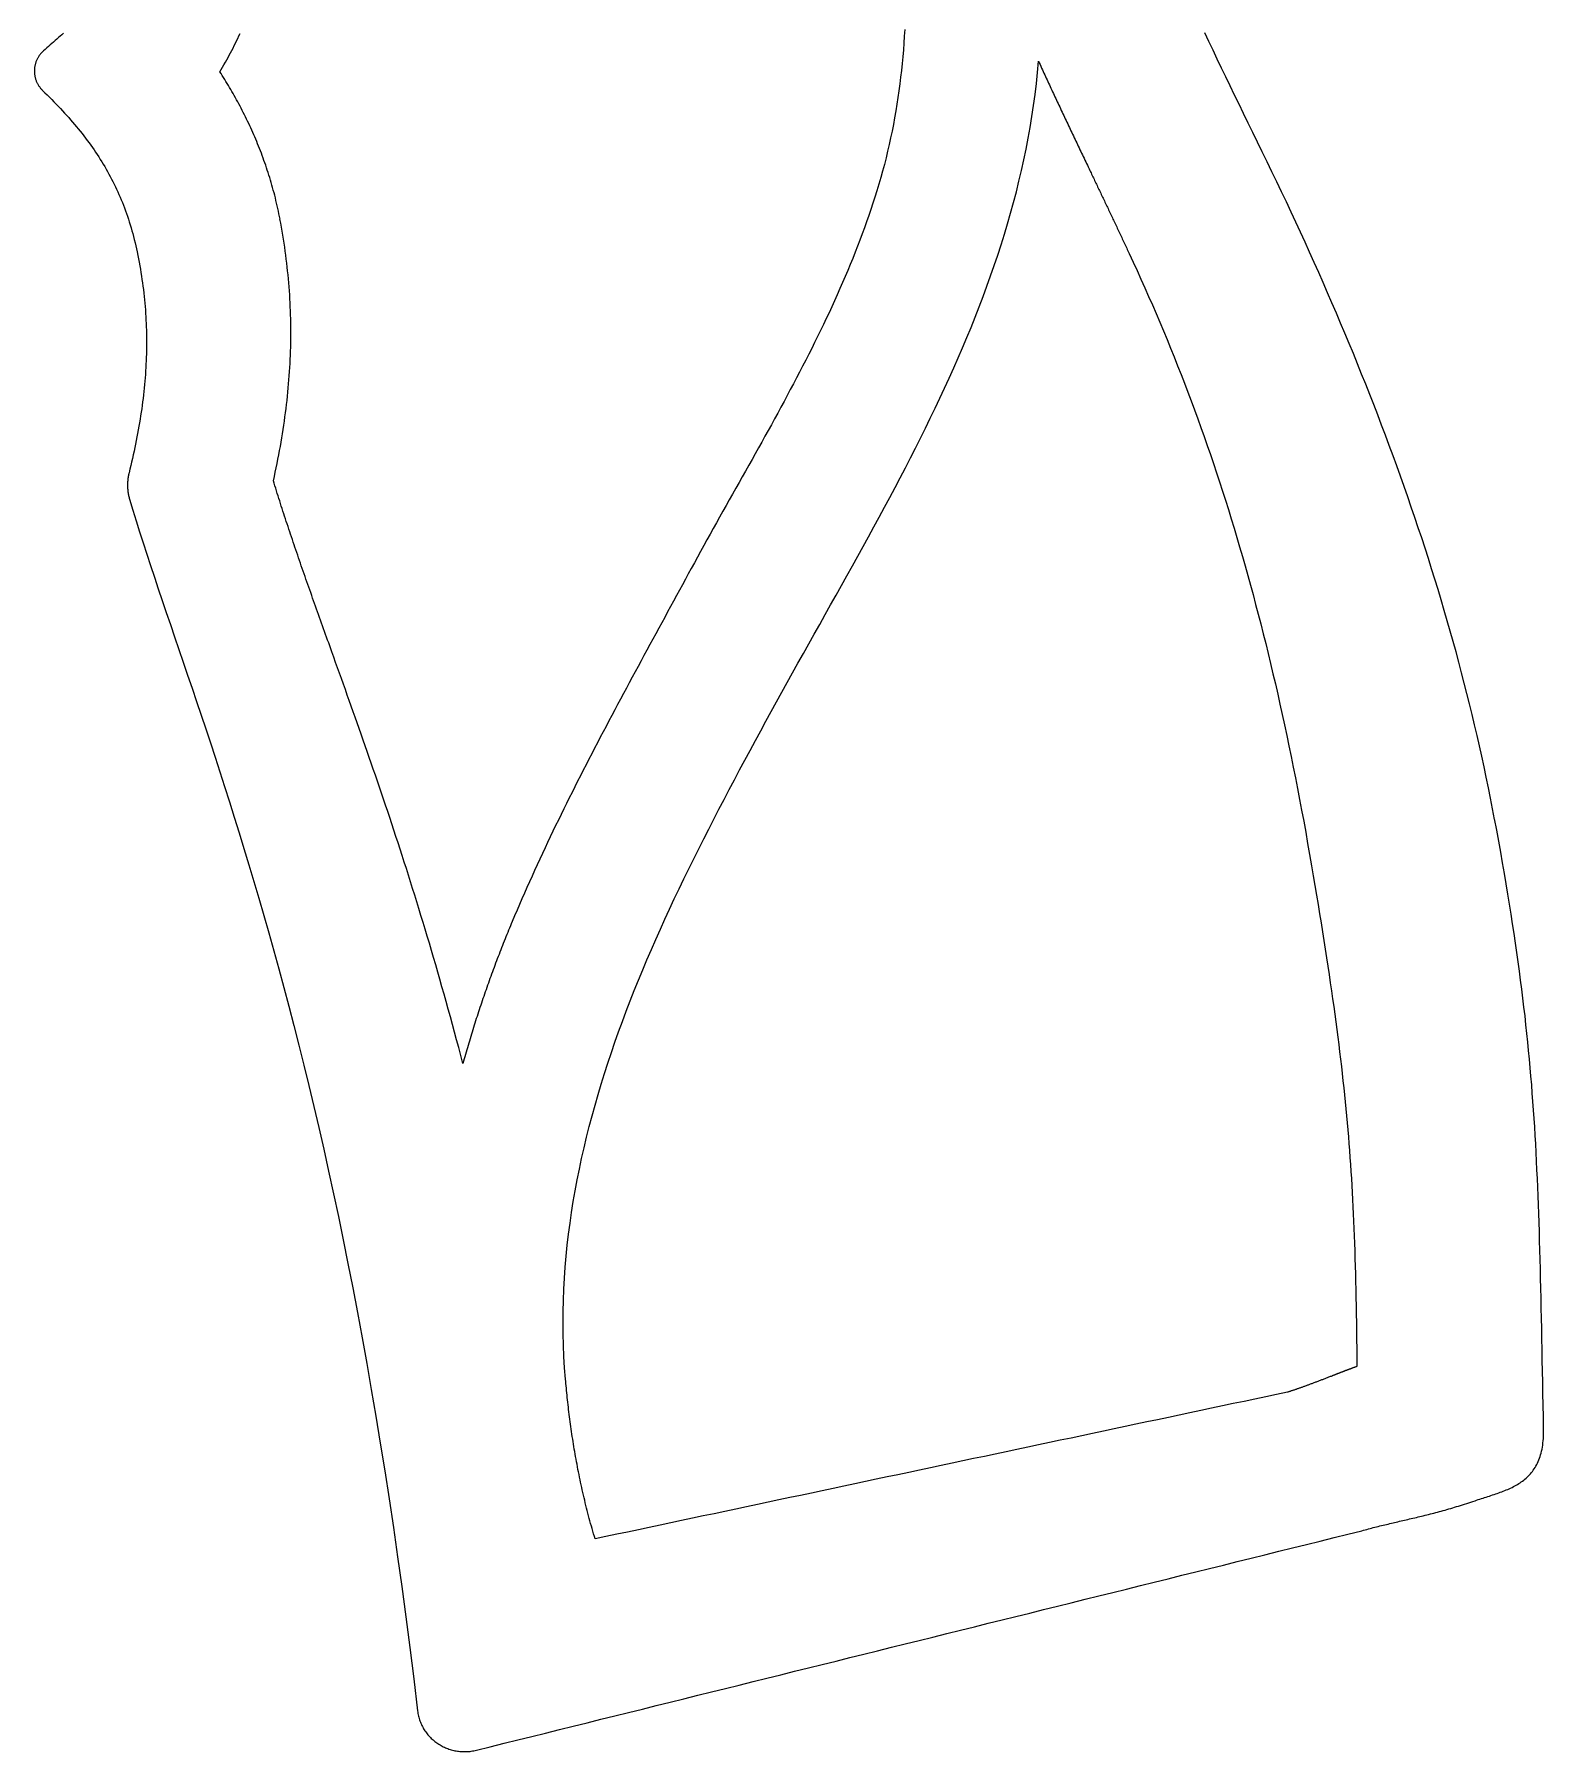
# Model space of a CAD drawing. Header units: metres. Extents: x 98.3 to 146.7, y -143.6 to -79.9.
# Drawn here: x 110.97 to 146.73, y -143.63 to -102.92 of the extents above; entities that cross this region are included whole.
import ezdxf

# ---------------------------------------------------------------- set-up
doc = ezdxf.new("R2010")
doc.units = ezdxf.units.M

msp = doc.modelspace()

# ---------------------------------------------------------------- linework, layer by layer
for points in [[(111.65459, -102.891082), (111.61649, -102.926134), (111.578136, -102.960932), (111.539528, -102.99573), (111.500666, -103.030528), (111.46155, -103.065326), (111.422434, -103.100124), (111.383064, -103.134922), (111.34344, -103.16972), (111.303562, -103.204518), (111.263684, -103.239316), (111.223552, -103.274114), (111.183166, -103.309166), (111.170212, -103.32085), (111.157512, -103.332788), (111.14532, -103.34498), (111.133636, -103.357426), (111.122206, -103.370126), (111.111284, -103.38308), (111.100616, -103.396288), (111.090456, -103.409496), (111.08055, -103.422958), (111.071152, -103.436674), (111.062262, -103.450644), (111.053626, -103.464868), (111.045498, -103.479092), (111.037624, -103.49357), (111.030258, -103.508302), (111.0234, -103.523034), (111.016796, -103.53802), (111.0107, -103.553006), (111.004858, -103.568246), (110.999524, -103.583486), (110.994698, -103.59898), (110.990126, -103.614474), (110.986062, -103.629968), (110.982252, -103.645716), (110.97895, -103.661464), (110.975902, -103.677212), (110.973362, -103.693214), (110.97133, -103.709216), (110.969552, -103.725218), (110.968282, -103.74122), (110.967266, -103.757222), (110.966758, -103.773224), (110.966758, -103.789226), (110.967012, -103.805228), (110.967774, -103.82123), (110.96879, -103.837232), (110.970314, -103.853234), (110.972346, -103.869236), (110.974632, -103.885238), (110.977426, -103.90124), (110.980474, -103.917242), (110.98403, -103.93299), (110.98784, -103.948738), (110.992158, -103.964486), (110.996984, -103.97998), (111.002064, -103.995474), (111.007652, -104.010968), (111.013494, -104.026208), (111.019844, -104.041448), (111.026702, -104.056434), (111.033814, -104.07142), (111.041434, -104.086152), (111.049308, -104.10063), (111.05769, -104.115108), (111.066326, -104.129332), (111.07547, -104.143302), (111.085122, -104.157272), (111.095028, -104.170988), (111.105442, -104.18445), (111.11611, -104.197658), (111.127286, -104.210612), (111.138716, -104.223312), (111.150654, -104.235758), (111.1631, -104.24795), (111.218218, -104.301798), (111.272574, -104.355392), (111.326168, -104.408986), (111.379254, -104.46258), (111.431578, -104.516174), (111.483394, -104.569768), (111.534448, -104.623362), (111.58474, -104.676956), (111.634524, -104.73055), (111.683546, -104.784144), (111.73206, -104.837738), (111.779812, -104.891332), (111.826802, -104.94518), (111.873284, -104.999028), (111.919004, -105.052876), (111.964216, -105.106978), (112.008666, -105.16108), (112.052608, -105.215436), (112.095788, -105.269792), (112.13846, -105.324402), (112.18037, -105.379266), (112.221772, -105.43413), (112.262412, -105.489248), (112.302544, -105.54462), (112.341914, -105.600246), (112.380776, -105.656126), (112.418876, -105.71226), (112.456468, -105.768648), (112.493298, -105.82529), (112.52962, -105.882186), (112.56518, -105.939336), (112.600232, -105.99674), (112.634522, -106.054652), (112.668304, -106.112818), (112.701578, -106.171238), (112.73409, -106.230166), (112.766094, -106.289348), (112.797336, -106.349038), (112.82807, -106.408982), (112.858042, -106.469434), (112.887506, -106.530394), (112.916462, -106.591608), (112.944656, -106.65333), (112.972342, -106.71556), (112.99952, -106.778298), (113.025936, -106.841544), (113.051844, -106.905298), (113.077244, -106.96956), (113.101882, -107.03433), (113.126012, -107.099608), (113.14938, -107.165394), (113.17224, -107.231688), (113.194592, -107.298744), (113.216436, -107.366308), (113.237518, -107.43438), (113.258092, -107.503214), (113.278158, -107.572556), (113.297462, -107.64266), (113.316258, -107.713526), (113.334546, -107.7849), (113.352072, -107.857036), (113.36909, -107.929934), (113.3856, -108.00334), (113.401602, -108.077508), (113.418366, -108.159296), (113.434622, -108.24083), (113.450116, -108.322364), (113.464848, -108.403644), (113.479072, -108.484924), (113.492534, -108.56595), (113.505234, -108.646976), (113.517426, -108.727748), (113.528856, -108.80852), (113.539778, -108.889292), (113.549938, -108.96981), (113.559336, -109.050328), (113.568226, -109.130846), (113.576354, -109.21111), (113.583974, -109.291374), (113.590832, -109.371638), (113.597182, -109.451902), (113.60277, -109.532166), (113.60785, -109.61243), (113.612168, -109.692694), (113.615978, -109.772958), (113.619026, -109.853222), (113.621566, -109.933486), (113.623344, -110.01375), (113.624614, -110.094014), (113.625122, -110.174278), (113.625122, -110.254542), (113.62436, -110.334806), (113.62309, -110.41507), (113.621312, -110.495588), (113.618772, -110.576106), (113.615724, -110.656624), (113.612168, -110.737142), (113.60785, -110.817914), (113.603024, -110.898686), (113.597436, -110.979712), (113.59134, -111.060738), (113.584736, -111.141764), (113.57737, -111.223044), (113.569496, -111.304324), (113.561114, -111.385858), (113.55197, -111.467646), (113.542318, -111.549434), (113.532158, -111.631476), (113.52149, -111.713518), (113.51006, -111.795814), (113.498122, -111.878364), (113.485676, -111.961168), (113.472722, -112.043972), (113.459006, -112.12703), (113.444782, -112.210342), (113.43005, -112.293908), (113.41481, -112.377728), (113.398808, -112.461802), (113.382298, -112.54613), (113.36528, -112.630712), (113.347754, -112.715548), (113.32972, -112.800638), (113.311178, -112.885982), (113.292128, -112.97158), (113.272316, -113.057432), (113.251996, -113.143538), (113.231168, -113.229898), (113.209832, -113.316512), (113.207546, -113.326164), (113.20526, -113.335816), (113.202974, -113.345468), (113.200942, -113.35512), (113.19891, -113.364772), (113.196878, -113.374424), (113.1951, -113.384076), (113.193322, -113.393728), (113.191544, -113.40338), (113.19002, -113.413032), (113.188496, -113.422684), (113.186972, -113.432336), (113.185702, -113.441988), (113.184432, -113.451894), (113.183162, -113.4618), (113.181892, -113.471706), (113.180876, -113.481612), (113.17986, -113.491518), (113.178844, -113.501424), (113.178082, -113.51133), (113.17732, -113.521236), (113.176558, -113.531142), (113.17605, -113.541048), (113.175542, -113.550954), (113.175034, -113.56086), (113.17478, -113.570766), (113.174526, -113.580672), (113.174272, -113.590578), (113.174272, -113.600484), (113.174272, -113.61039), (113.174272, -113.620296), (113.174526, -113.630202), (113.17478, -113.640108), (113.175034, -113.650014), (113.175542, -113.65992), (113.17605, -113.669826), (113.176558, -113.679732), (113.17732, -113.689638), (113.178082, -113.699544), (113.178844, -113.70945), (113.17986, -113.719356), (113.180876, -113.729262), (113.181892, -113.739168), (113.182908, -113.749074), (113.184178, -113.758726), (113.185448, -113.768378), (113.186718, -113.77803), (113.188242, -113.787682), (113.189766, -113.797334), (113.19129, -113.806986), (113.193068, -113.816638), (113.194846, -113.82629), (113.196624, -113.835942), (113.198656, -113.845594), (113.200688, -113.855246), (113.20272, -113.864898), (113.205006, -113.87455), (113.207292, -113.884202), (113.209578, -113.893854), (113.212118, -113.903506), (113.214658, -113.913158), (113.217198, -113.92281), (113.219992, -113.932462), (113.222786, -113.94186), (113.300002, -114.196622), (113.379504, -114.453924), (113.461292, -114.71402), (113.545366, -114.97691), (113.631726, -115.242848), (113.720118, -115.512088), (113.810542, -115.78463), (113.902744, -116.060728), (113.996978, -116.340636), (114.09299, -116.624608), (114.19078, -116.912644), (114.290094, -117.204998), (114.391186, -117.50167), (114.493802, -117.803168), (114.597688, -118.109238), (114.703098, -118.420388), (114.809778, -118.736618), (114.917728, -119.058182), (115.026948, -119.385334), (115.137184, -119.718328), (115.248436, -120.057164), (115.360704, -120.401842), (115.473988, -120.75287), (115.588034, -121.110248), (115.702842, -121.47423), (115.818412, -121.844816), (115.93449, -122.222514), (116.05133, -122.607324), (116.168678, -122.999246), (116.28628, -123.398788), (116.40439, -123.80595), (116.522754, -124.220732), (116.641372, -124.643642), (116.75999, -125.07468), (116.878862, -125.5141), (116.997734, -125.961902), (117.116352, -126.41834), (117.23497, -126.883668), (117.353334, -127.35814), (117.471444, -127.841756), (117.5893, -128.33477), (117.706648, -128.837182), (117.823488, -129.3495), (117.93982, -129.871724), (118.055644, -130.403854), (118.170706, -130.946398), (118.285006, -131.499356), (118.398544, -132.062982), (118.51132, -132.637276), (118.62308, -133.222492), (118.733824, -133.818884), (118.843298, -134.426706), (118.951756, -135.045958), (119.058944, -135.676894), (119.164862, -136.319768), (119.26951, -136.97458), (119.372634, -137.641584), (119.474234, -138.321034), (119.57431, -139.01293), (119.672608, -139.717526), (119.769382, -140.435076), (119.864378, -141.16558), (119.957342, -141.909546), (120.048528, -142.666974), (120.052592, -142.697962), (120.057672, -142.728696), (120.063514, -142.758922), (120.070118, -142.788894), (120.077484, -142.818358), (120.085612, -142.847568), (120.094502, -142.87627), (120.104154, -142.904718), (120.114568, -142.932658), (120.125744, -142.96009), (120.137682, -142.987268), (120.150382, -143.013938), (120.163844, -143.0401), (120.177814, -143.065754), (120.192546, -143.091154), (120.20804, -143.116046), (120.224042, -143.14043), (120.240806, -143.164306), (120.258078, -143.187674), (120.275858, -143.210534), (120.2944, -143.232886), (120.31345, -143.25473), (120.333008, -143.276066), (120.353074, -143.296894), (120.373648, -143.317214), (120.39473, -143.337026), (120.41632, -143.356076), (120.438418, -143.374618), (120.461024, -143.392652), (120.484138, -143.410178), (120.50776, -143.426942), (120.531636, -143.443198), (120.55602, -143.458946), (120.580912, -143.473932), (120.606058, -143.48841), (120.631712, -143.502126), (120.65762, -143.515334), (120.683782, -143.52778), (120.710452, -143.539464), (120.737376, -143.55064), (120.764554, -143.561054), (120.791986, -143.57096), (120.819672, -143.580104), (120.847866, -143.588486), (120.876314, -143.596106), (120.904762, -143.602964), (120.933464, -143.609314), (120.96242, -143.614902), (120.99163, -143.619728), (121.021094, -143.623792), (121.050558, -143.627094), (121.080276, -143.629634), (121.109994, -143.631412), (121.139966, -143.632428), (121.169938, -143.632682), (121.200164, -143.632174), (121.23039, -143.63065), (121.260616, -143.628364), (121.291096, -143.625316), (121.321576, -143.621506), (121.352056, -143.61668), (121.382536, -143.611092), (121.413016, -143.604742), (121.443496, -143.597376), (121.771156, -143.516096), (122.09907, -143.434816), (122.42673, -143.353536), (122.75439, -143.272256), (123.082304, -143.190976), (123.409964, -143.109696), (123.737624, -143.028416), (124.065538, -142.947136), (124.393198, -142.865856), (124.720858, -142.784576), (125.048772, -142.703296), (125.376432, -142.622016), (125.704092, -142.540736), (126.032006, -142.459456), (126.359666, -142.378176), (126.687326, -142.296896), (127.01524, -142.215616), (127.3429, -142.134336), (127.67056, -142.053056), (127.998474, -141.971776), (128.326134, -141.890496), (128.653794, -141.809216), (128.981708, -141.727936), (129.309368, -141.646656), (129.637028, -141.565376), (129.964942, -141.484096), (130.292602, -141.402816), (130.620516, -141.321536), (130.94843, -141.240256), (131.27609, -141.158976), (131.604004, -141.077696), (131.931918, -140.996416), (132.259578, -140.915136), (132.587492, -140.833856), (132.915406, -140.752576), (133.243066, -140.671296), (133.57098, -140.590016), (133.898894, -140.508736), (134.226554, -140.427456), (134.554468, -140.346176), (134.882382, -140.264896), (135.210042, -140.183616), (135.537956, -140.102336), (135.86587, -140.021056), (136.19353, -139.939776), (136.521444, -139.858496), (136.849358, -139.777216), (137.177018, -139.695936), (137.504932, -139.614656), (137.832846, -139.533376), (138.160506, -139.452096), (138.48842, -139.370816), (138.816334, -139.289536), (139.143994, -139.208256), (139.471908, -139.126976), (139.799822, -139.045696), (140.127482, -138.964416), (140.455396, -138.883136), (140.78331, -138.801856), (141.11097, -138.720576), (141.438884, -138.639296), (141.766798, -138.558016), (142.094458, -138.476736), (142.422372, -138.395456), (142.461996, -138.38428), (142.50162, -138.373358), (142.54099, -138.36269), (142.58036, -138.352022), (142.61973, -138.341608), (142.658846, -138.331448), (142.697962, -138.321288), (142.737078, -138.311382), (142.776194, -138.301476), (142.815056, -138.291824), (142.853918, -138.282172), (142.89278, -138.272774), (142.931642, -138.263376), (142.970504, -138.253978), (143.009366, -138.24458), (143.048228, -138.235436), (143.08709, -138.226292), (143.125952, -138.217148), (143.164814, -138.208004), (143.20393, -138.19886), (143.243046, -138.189716), (143.282162, -138.180572), (143.321278, -138.171428), (143.360648, -138.162284), (143.400018, -138.15314), (143.439388, -138.143996), (143.479012, -138.134852), (143.518636, -138.125708), (143.558514, -138.11631), (143.598392, -138.106912), (143.638524, -138.097514), (143.67891, -138.088116), (143.719296, -138.078464), (143.759936, -138.068812), (143.80083, -138.058906), (143.841978, -138.049), (143.883126, -138.03884), (143.924528, -138.02868), (143.966184, -138.018266), (144.008094, -138.007852), (144.050258, -137.997184), (144.092676, -137.986262), (144.135348, -137.975086), (144.178274, -137.96391), (144.221454, -137.95248), (144.264888, -137.940796), (144.30883, -137.928858), (144.353026, -137.916666), (144.397476, -137.90422), (144.44218, -137.89152), (144.487392, -137.878566), (144.532858, -137.865358), (144.578832, -137.851896), (144.62506, -137.83818), (144.671542, -137.82421), (144.718532, -137.809986), (144.76603, -137.795254), (144.813782, -137.780268), (144.862042, -137.765028), (144.910556, -137.74928), (144.959578, -137.733278), (145.009108, -137.717022), (145.059146, -137.700258), (145.109438, -137.68324), (145.147284, -137.67054), (145.18513, -137.65784), (145.222976, -137.645394), (145.260822, -137.632948), (145.298668, -137.620756), (145.336514, -137.608564), (145.37436, -137.596372), (145.411952, -137.58418), (145.449544, -137.571988), (145.486882, -137.559796), (145.52422, -137.547604), (145.561304, -137.535158), (145.598134, -137.522712), (145.63471, -137.510012), (145.671032, -137.497058), (145.707354, -137.48385), (145.743168, -137.470388), (145.778728, -137.456672), (145.814034, -137.442702), (145.849086, -137.428224), (145.88363, -137.413492), (145.91792, -137.398252), (145.951702, -137.382504), (145.984976, -137.366502), (146.017996, -137.349992), (146.050508, -137.33272), (146.082512, -137.31494), (146.114008, -137.296652), (146.144996, -137.277602), (146.175476, -137.258044), (146.205194, -137.237724), (146.234404, -137.216642), (146.263106, -137.194798), (146.291046, -137.172192), (146.318478, -137.148824), (146.345148, -137.12444), (146.371056, -137.099294), (146.396202, -137.073132), (146.42084, -137.046208), (146.444716, -137.018268), (146.46783, -136.989312), (146.489928, -136.95934), (146.511264, -136.928352), (146.531838, -136.896094), (146.55165, -136.86282), (146.570446, -136.828276), (146.588226, -136.792716), (146.605244, -136.755886), (146.621246, -136.717786), (146.636232, -136.678416), (146.650202, -136.637776), (146.66341, -136.595866), (146.675348, -136.552432), (146.68627, -136.507728), (146.696176, -136.4615), (146.705066, -136.413748), (146.712686, -136.364472), (146.71929, -136.313672), (146.724624, -136.261348), (146.728942, -136.2075), (146.73199, -136.152128), (146.733768, -136.094978), (146.73453, -136.036304), (146.734022, -135.975852), (146.728434, -135.693912), (146.722846, -135.416798), (146.717512, -135.14451), (146.712432, -134.87654), (146.707352, -134.613142), (146.702526, -134.354062), (146.6977, -134.099046), (146.692874, -133.84784), (146.688048, -133.600444), (146.683222, -133.356858), (146.678142, -133.116828), (146.673062, -132.8801), (146.667982, -132.64642), (146.662648, -132.416042), (146.65706, -132.188458), (146.651472, -131.963668), (146.64563, -131.741418), (146.639534, -131.521708), (146.633184, -131.304284), (146.626326, -131.089146), (146.619214, -130.87604), (146.611594, -130.664712), (146.60372, -130.455162), (146.595338, -130.247136), (146.586448, -130.040634), (146.57705, -129.835402), (146.567144, -129.631186), (146.55673, -129.427986), (146.545808, -129.225802), (146.534378, -129.024126), (146.522186, -128.822958), (146.509232, -128.622298), (146.49577, -128.421892), (146.481546, -128.221486), (146.46656, -128.02108), (146.450812, -127.82042), (146.434302, -127.619506), (146.416776, -127.418084), (146.398488, -127.2159), (146.379184, -127.012954), (146.359118, -126.809246), (146.338036, -126.604268), (146.315938, -126.398274), (146.292824, -126.190756), (146.268694, -125.981714), (146.243548, -125.770894), (146.217132, -125.558296), (146.1897, -125.343666), (146.160998, -125.127004), (146.13128, -124.908056), (146.100292, -124.686822), (146.068034, -124.462794), (146.034506, -124.236226), (145.999708, -124.00661), (145.96364, -123.7742), (145.926048, -123.538488), (145.887186, -123.299474), (145.8468, -123.056904), (145.805144, -122.810778), (145.761964, -122.560842), (145.71726, -122.307096), (145.671032, -122.049286), (145.62328, -121.787158), (145.57375, -121.520712)], [(116.788438, -107.297474), (116.775992, -107.23372), (116.763038, -107.17022), (116.74983, -107.106974), (116.736114, -107.043982), (116.722144, -106.981498), (116.707666, -106.919268), (116.692934, -106.857292), (116.677694, -106.79557), (116.6622, -106.734102), (116.646198, -106.673142), (116.629942, -106.612436), (116.613432, -106.551984), (116.596414, -106.491786), (116.579142, -106.431842), (116.561616, -106.372406), (116.543582, -106.313224), (116.525294, -106.254296), (116.506752, -106.195622), (116.487702, -106.137202), (116.468398, -106.079036), (116.44884, -106.021378), (116.429028, -105.963974), (116.408708, -105.906824), (116.388134, -105.849928), (116.367306, -105.793286), (116.346224, -105.736898), (116.324888, -105.680764), (116.303044, -105.625138), (116.280946, -105.569766), (116.258594, -105.514648), (116.235988, -105.459784), (116.213128, -105.405174), (116.190014, -105.350818), (116.166646, -105.296716), (116.143024, -105.242868), (116.119148, -105.189274), (116.095018, -105.136188), (116.070634, -105.083356), (116.045996, -105.030778), (116.021104, -104.978454), (115.995958, -104.926384), (115.970558, -104.874568), (115.944904, -104.823006), (115.918996, -104.771698), (115.892834, -104.720644), (115.866672, -104.669844), (115.840256, -104.619298), (115.813586, -104.569006), (115.786662, -104.518968), (115.759484, -104.469438), (115.732052, -104.420162), (115.70462, -104.37114), (115.676934, -104.322372), (115.648994, -104.273858), (115.6208, -104.225598), (115.592606, -104.177592), (115.564158, -104.12984), (115.535456, -104.082342), (115.506754, -104.035098), (115.477798, -103.988108), (115.448588, -103.941372), (115.419378, -103.89489), (115.389914, -103.848662), (115.36045, -103.802688), (115.394486, -103.74757), (115.42776, -103.692198), (115.460526, -103.636572), (115.492784, -103.580692), (115.524534, -103.524812), (115.555776, -103.468678), (115.58651, -103.41229), (115.616736, -103.355648), (115.646454, -103.299006), (115.675664, -103.24211), (115.704366, -103.18496), (115.73256, -103.127556), (115.760246, -103.070152), (115.787424, -103.012494), (115.814094, -102.954582), (115.840256, -102.89667)], [(131.592828, -102.801166), (131.583684, -102.963472), (131.573016, -103.125524), (131.560824, -103.287576), (131.547108, -103.449374), (131.531868, -103.610918), (131.515104, -103.772208), (131.496816, -103.933244), (131.477004, -104.094026), (131.455668, -104.254554), (131.432554, -104.414828), (131.407916, -104.574848), (131.3815, -104.734614), (131.35356, -104.894126), (131.323842, -105.053384), (131.2926, -105.212134), (131.25958, -105.37063), (131.225036, -105.528872), (131.188714, -105.68686), (131.150614, -105.84434), (131.110736, -106.001566), (131.06908, -106.158284), (131.025646, -106.314748), (130.980434, -106.470958), (130.933444, -106.62666), (130.88747, -106.77398), (130.840226, -106.920792), (130.791712, -107.06735), (130.741928, -107.213654), (130.690874, -107.359704), (130.63855, -107.5055), (130.58521, -107.650788), (130.5306, -107.795822), (130.474974, -107.940602), (130.418332, -108.085128), (130.360674, -108.2294), (130.302, -108.373418), (130.24231, -108.517182), (130.181604, -108.660692), (130.119882, -108.803948), (130.057398, -108.94695), (129.993898, -109.089698), (129.929636, -109.232192), (129.864612, -109.374432), (129.798826, -109.516418), (129.732024, -109.65815), (129.664714, -109.799628), (129.596642, -109.940852), (129.527808, -110.081822), (129.458466, -110.222538), (129.388362, -110.363), (129.31775, -110.503462), (129.246376, -110.64367), (129.174494, -110.783624), (129.102104, -110.923324), (129.029206, -111.06277), (128.9558, -111.202216), (128.88214, -111.341408), (128.807972, -111.480346), (128.73355, -111.61903), (128.65862, -111.757714), (128.583436, -111.896144), (128.507998, -112.03432), (128.432306, -112.172496), (128.35636, -112.310418), (128.28016, -112.448086), (128.203706, -112.585754), (128.127252, -112.723168), (128.050544, -112.860328), (127.973836, -112.997488), (127.897128, -113.134394), (127.820166, -113.2713), (127.743204, -113.407952), (127.666242, -113.544604), (127.589534, -113.681002), (127.512826, -113.8174), (127.436118, -113.953544), (127.359664, -114.089688), (127.28321, -114.225578), (127.20701, -114.361468), (127.131064, -114.497358), (127.055372, -114.632994), (126.979934, -114.76863), (126.90475, -114.904012), (126.82982, -115.039394), (126.755398, -115.174776), (126.68123, -115.310158), (126.60757, -115.445286), (126.534418, -115.580414), (126.464568, -115.709446), (126.394718, -115.838478), (126.324868, -115.96751), (126.254764, -116.096542), (126.18466, -116.225574), (126.114556, -116.354606), (126.044452, -116.483384), (125.974348, -116.612162), (125.904244, -116.74094), (125.83414, -116.869718), (125.764036, -116.998496), (125.693932, -117.127274), (125.623828, -117.256306), (125.553724, -117.385338), (125.483874, -117.51437), (125.414024, -117.643402), (125.344174, -117.772434), (125.274324, -117.901466), (125.204728, -118.030498), (125.135132, -118.15953), (125.065536, -118.288816), (124.996194, -118.418102), (124.926852, -118.547388), (124.857764, -118.676674), (124.788676, -118.80596), (124.719842, -118.9355), (124.651008, -119.06504), (124.582428, -119.19458), (124.514102, -119.324374), (124.445776, -119.454168), (124.377704, -119.583962), (124.309886, -119.71401), (124.242322, -119.844058), (124.174758, -119.97436), (124.107448, -120.104662), (124.040392, -120.234964), (123.97359, -120.36552), (123.907042, -120.496076), (123.840748, -120.626886), (123.774708, -120.757696), (123.708922, -120.88876), (123.64339, -121.019824), (123.578112, -121.151142), (123.513342, -121.282714), (123.448826, -121.414286), (123.384564, -121.546112), (123.320556, -121.678192), (123.257056, -121.810272), (123.19381, -121.942606), (123.130818, -122.075194), (123.068334, -122.207782), (123.006104, -122.340624), (122.944382, -122.47372), (122.882914, -122.606816), (122.821954, -122.740166), (122.761248, -122.87377), (122.70105, -123.007628), (122.64136, -123.14174), (122.581924, -123.276106), (122.522996, -123.410472), (122.464576, -123.545092), (122.406664, -123.679966), (122.349006, -123.815094), (122.291856, -123.950476), (122.270266, -124.002292), (122.248676, -124.054108), (122.22734, -124.105924), (122.206004, -124.15774), (122.184668, -124.209556), (122.163586, -124.261372), (122.142504, -124.313188), (122.121676, -124.365004), (122.100848, -124.417074), (122.080274, -124.469144), (122.0597, -124.521214), (122.039126, -124.573284), (122.018806, -124.625354), (121.998486, -124.677424), (121.97842, -124.729494), (121.958354, -124.781564), (121.938542, -124.833634), (121.91873, -124.885958), (121.898918, -124.938282), (121.87936, -124.990606), (121.859802, -125.04293), (121.840498, -125.095254), (121.821194, -125.147578), (121.80189, -125.199902), (121.78284, -125.252226), (121.76379, -125.304804), (121.744994, -125.357382), (121.726198, -125.40996), (121.707656, -125.462538), (121.689114, -125.515116), (121.670572, -125.567694), (121.652284, -125.620272), (121.633996, -125.67285), (121.615962, -125.725428), (121.597928, -125.778006), (121.580148, -125.830838), (121.562368, -125.88367), (121.544588, -125.936502), (121.527062, -125.989334), (121.509536, -126.042166), (121.492264, -126.094998), (121.474992, -126.14783), (121.45772, -126.200662), (121.440702, -126.253494), (121.423684, -126.306326), (121.40692, -126.359412), (121.390156, -126.412498), (121.373646, -126.465584), (121.357136, -126.51867), (121.340626, -126.571756), (121.32437, -126.624842), (121.308114, -126.677928), (121.292112, -126.731014), (121.27611, -126.7841), (121.260362, -126.837186), (121.244614, -126.890272), (121.22912, -126.943612), (121.213626, -126.996952), (121.198132, -127.050292), (121.182892, -127.103632), (121.167652, -127.156972), (121.152666, -127.210312), (121.13768, -127.263652), (121.122694, -127.316992), (121.073164, -127.128524), (121.023634, -126.94158), (120.974104, -126.75616), (120.924574, -126.57201), (120.875044, -126.389384), (120.825514, -126.208028), (120.775984, -126.028196), (120.7262, -125.849634), (120.676416, -125.672342), (120.626632, -125.49632), (120.576848, -125.321822), (120.527064, -125.148594), (120.47728, -124.976636), (120.427496, -124.805948), (120.377712, -124.63653), (120.327928, -124.468382), (120.278144, -124.30125), (120.22836, -124.135388), (120.178576, -123.970796), (120.128792, -123.807474), (120.079262, -123.645168), (120.029732, -123.484132), (119.980202, -123.324112), (119.930672, -123.165108), (119.881142, -123.007374), (119.831612, -122.850656), (119.782082, -122.694954), (119.732806, -122.540522), (119.68353, -122.387106), (119.634254, -122.234706), (119.584978, -122.083322), (119.535702, -121.932954), (119.48668, -121.783348), (119.437658, -121.634758), (119.388636, -121.487184), (119.339614, -121.340626), (119.290846, -121.19483), (119.242078, -121.05005), (119.19331, -120.906032), (119.144796, -120.76303), (119.096282, -120.62079), (119.048022, -120.479566), (118.999762, -120.339104), (118.951502, -120.199404), (118.903496, -120.060466), (118.85549, -119.92229), (118.807738, -119.784876), (118.759986, -119.648224), (118.712488, -119.512334), (118.66499, -119.377206), (118.617746, -119.24284), (118.570502, -119.109236), (118.523512, -118.97614), (118.476522, -118.843806), (118.429786, -118.712234), (118.38305, -118.58117), (118.336568, -118.450614), (118.29034, -118.32082), (118.244112, -118.191534), (118.198138, -118.062756), (118.152164, -117.93474), (118.106444, -117.807232), (118.060978, -117.680232), (118.015766, -117.55374), (117.991128, -117.484906), (117.96649, -117.416326), (117.941852, -117.347746), (117.917468, -117.27942), (117.893084, -117.211348), (117.868954, -117.14353), (117.844824, -117.075966), (117.820694, -117.008656), (117.796818, -116.9416), (117.772942, -116.874798), (117.749066, -116.80825), (117.725444, -116.741956), (117.701822, -116.675662), (117.6782, -116.609622), (117.654832, -116.543836), (117.631464, -116.478304), (117.60835, -116.413026), (117.585236, -116.347748), (117.562122, -116.282724), (117.539262, -116.217954), (117.516402, -116.153438), (117.493542, -116.088922), (117.470936, -116.02466), (117.44833, -115.960652), (117.425978, -115.896644), (117.403626, -115.83289), (117.381274, -115.76939), (117.359176, -115.70589), (117.337078, -115.642644), (117.315234, -115.579398), (117.29339, -115.516406), (117.271546, -115.453668), (117.249956, -115.39093), (117.228366, -115.328446), (117.20703, -115.265962), (117.185694, -115.203732), (117.164358, -115.141502), (117.143276, -115.079526), (117.122194, -115.01755), (117.101366, -114.955828), (117.080538, -114.894106), (117.05971, -114.832638), (117.039136, -114.77117), (117.018562, -114.709702), (116.998242, -114.648488), (116.977922, -114.587274), (116.957856, -114.526314), (116.93779, -114.465354), (116.917724, -114.404394), (116.897912, -114.343688), (116.8781, -114.282982), (116.858542, -114.222276), (116.838984, -114.161824), (116.819426, -114.101372), (116.800122, -114.04092), (116.780818, -113.980468), (116.761768, -113.92027), (116.742718, -113.860072), (116.723922, -113.799874), (116.705126, -113.739676), (116.686584, -113.679732), (116.668042, -113.619788), (116.6495, -113.559844), (116.631212, -113.4999), (116.654072, -113.397284), (116.676424, -113.294922), (116.698014, -113.192814), (116.719096, -113.09096), (116.739416, -112.98936), (116.758974, -112.888014), (116.778024, -112.787176), (116.796312, -112.686592), (116.814092, -112.586262), (116.83111, -112.486186), (116.84762, -112.386364), (116.863368, -112.286542), (116.878354, -112.186974), (116.892832, -112.08766), (116.906548, -111.9886), (116.919756, -111.889794), (116.932202, -111.791242), (116.94414, -111.692944), (116.955316, -111.5949), (116.96573, -111.496856), (116.975636, -111.399066), (116.98478, -111.30153), (116.993416, -111.204248), (117.00129, -111.106966), (117.008656, -111.009938), (117.01526, -110.91291), (117.021102, -110.816136), (117.026436, -110.719616), (117.031008, -110.623096), (117.035072, -110.52683), (117.038374, -110.430564), (117.041168, -110.334552), (117.0432, -110.23854), (117.044724, -110.142782), (117.045486, -110.047024), (117.045486, -109.95152), (117.044978, -109.856016), (117.043708, -109.760766), (117.04193, -109.665516), (117.03939, -109.570266), (117.036342, -109.47527), (117.032532, -109.380274), (117.028214, -109.285278), (117.023134, -109.190536), (117.017546, -109.095794), (117.011196, -109.001052), (117.004084, -108.90631), (116.996464, -108.811568), (116.988082, -108.71708), (116.979192, -108.622592), (116.96954, -108.528104), (116.95938, -108.433616), (116.948458, -108.339128), (116.937028, -108.24464), (116.924836, -108.150152), (116.912136, -108.055664), (116.898674, -107.961176), (116.884704, -107.866688), (116.869972, -107.7722), (116.854732, -107.677712), (116.83873, -107.583224), (116.821966, -107.488736), (116.804694, -107.394248), (116.78666, -107.299506)], [(145.573496, -121.52884), (145.525998, -121.279158), (145.47723, -121.02973), (145.427192, -120.780556), (145.37563, -120.531636), (145.322798, -120.282716), (145.268696, -120.03405), (145.213324, -119.785638), (145.156682, -119.53748), (145.09877, -119.289576), (145.039588, -119.041672), (144.979136, -118.794022), (144.917414, -118.546626), (144.854422, -118.299484), (144.79016, -118.052342), (144.724628, -117.805454), (144.657826, -117.55882), (144.589754, -117.31244), (144.520412, -117.06606), (144.450054, -116.819934), (144.378426, -116.574062), (144.305528, -116.328444), (144.231614, -116.082826), (144.15643, -115.837462), (144.08023, -115.592352), (144.00276, -115.347496), (143.924274, -115.10264), (143.844518, -114.858038), (143.763746, -114.61369), (143.681704, -114.369596), (143.598646, -114.125502), (143.514572, -113.881662), (143.429228, -113.638076), (143.342868, -113.394744), (143.255492, -113.151412), (143.1671, -112.908334), (143.077692, -112.66551), (142.987014, -112.42294), (142.89532, -112.18037), (142.80261, -111.938054), (142.708884, -111.695992), (142.614142, -111.45393), (142.518384, -111.212122), (142.421864, -110.970568), (142.324328, -110.729268), (142.225776, -110.487968), (142.126208, -110.246922), (142.025624, -110.00613), (141.924278, -109.765338), (141.821916, -109.5248), (141.718538, -109.284516), (141.614398, -109.044486), (141.509242, -108.804456), (141.403324, -108.56468), (141.29639, -108.325158), (141.188694, -108.085636), (141.079982, -107.846368), (140.970508, -107.607354), (140.860018, -107.36834), (140.748766, -107.12958), (140.636752, -106.891074), (140.523976, -106.652822), (140.410184, -106.41457), (140.29563, -106.176572), (140.180314, -105.938828), (140.066522, -105.705148), (139.954, -105.474262), (139.842748, -105.24617), (139.732766, -105.020618), (139.624054, -104.797606), (139.516866, -104.57688), (139.410948, -104.35844), (139.3063, -104.142286), (139.202922, -103.928164), (139.100814, -103.71582), (138.999976, -103.505254), (138.900408, -103.296466), (138.80211, -103.089202), (138.705082, -102.883462)], [(123.551188, -134.799324), (123.531376, -134.530338), (123.516136, -134.262114), (123.505214, -133.994906), (123.498864, -133.72846), (123.496832, -133.462776), (123.498864, -133.197854), (123.505214, -132.933694), (123.515628, -132.670296), (123.530106, -132.40766), (123.548648, -132.145786), (123.571, -131.884674), (123.597162, -131.624324), (123.627134, -131.364736), (123.660662, -131.10591), (123.698, -130.847846), (123.738894, -130.590544), (123.78309, -130.33375), (123.830842, -130.077718), (123.881896, -129.822448), (123.935998, -129.56794), (123.993402, -129.314194), (124.053854, -129.060956), (124.117354, -128.80848), (124.183902, -128.556766), (124.253244, -128.30556), (124.32538, -128.055116), (124.40031, -127.805434), (124.47778, -127.55626), (124.55779, -127.307848), (124.64034, -127.059944), (124.72543, -126.812802), (124.812806, -126.566168), (124.902468, -126.320296), (124.994416, -126.074932), (125.08865, -125.83033), (125.184916, -125.586236), (125.283214, -125.34265), (125.38329, -125.099826), (125.485398, -124.85751), (125.589284, -124.615702), (125.694948, -124.374656), (125.802136, -124.134118), (125.910848, -123.894088), (126.021084, -123.654566), (126.132844, -123.415552), (126.245874, -123.1773), (126.360174, -122.939556), (126.475744, -122.70232), (126.59233, -122.465592), (126.710186, -122.229372), (126.828804, -121.99366), (126.948438, -121.758456), (127.068834, -121.52376), (127.189992, -121.289572), (127.311912, -121.055892), (127.434594, -120.82272), (127.557784, -120.590056), (127.681482, -120.357646), (127.805434, -120.125744), (127.929894, -119.89435), (128.054608, -119.663464), (128.179576, -119.433086), (128.304544, -119.202962), (128.429512, -118.973346), (128.554988, -118.74373), (128.681226, -118.514114), (128.808226, -118.284498), (128.935734, -118.054882), (129.06375, -117.825266), (129.19202, -117.595396), (129.320798, -117.365526), (129.44983, -117.135656), (129.578862, -116.905532), (129.708148, -116.675408), (129.837434, -116.44503), (129.96672, -116.214652), (130.095752, -115.98402), (130.224784, -115.753134), (130.353308, -115.521994), (130.481578, -115.290854), (130.60934, -115.05946), (130.736848, -114.827558), (130.863594, -114.595402), (130.989832, -114.362992), (131.115308, -114.130328), (131.240022, -113.897156), (131.36372, -113.66373), (131.486656, -113.43005), (131.608576, -113.195862), (131.729226, -112.961166), (131.84886, -112.726216), (131.967224, -112.490758), (132.084318, -112.254792), (132.199888, -112.018318), (132.313934, -111.781336), (132.426456, -111.543846), (132.537454, -111.305848), (132.646674, -111.067342), (132.754116, -110.828074), (132.85978, -110.588298), (132.963412, -110.34776), (133.065266, -110.106714), (133.164834, -109.864906), (133.26237, -109.62259), (133.35762, -109.379512), (133.450584, -109.135672), (133.541262, -108.89107), (133.6294, -108.645706), (133.714998, -108.39958), (133.798056, -108.152692), (133.878574, -107.905042), (133.956298, -107.65663), (134.031228, -107.407456), (134.10311, -107.157266), (134.172198, -106.906314), (134.238238, -106.654346), (134.300976, -106.401616), (134.360666, -106.14787), (134.417054, -105.893108), (134.47014, -105.63733), (134.51967, -105.38079), (134.565644, -105.123234), (134.608062, -104.864662), (134.646924, -104.605074), (134.681976, -104.344216), (134.713218, -104.082342), (134.74065, -103.819452), (134.764272, -103.555292), (134.78256, -103.595424), (134.800848, -103.635556), (134.819136, -103.675688), (134.837424, -103.71582), (134.855712, -103.755952), (134.874, -103.796084), (134.892288, -103.836216), (134.91083, -103.876348), (134.929372, -103.91648), (134.947914, -103.956612), (134.966456, -103.996744), (134.984998, -104.036876), (135.00354, -104.077008), (135.022082, -104.11714), (135.040624, -104.157272), (135.059166, -104.197404), (135.077708, -104.237536), (135.096504, -104.277668), (135.1153, -104.3178), (135.134096, -104.357932), (135.152892, -104.398064), (135.171688, -104.438196), (135.190484, -104.478328), (135.20928, -104.51846), (135.228076, -104.558592), (135.246872, -104.598724), (135.265668, -104.63911), (135.284718, -104.679496), (135.303768, -104.719882), (135.322818, -104.760268), (135.341868, -104.800654), (135.360918, -104.84104), (135.379968, -104.881426), (135.399018, -104.921812), (135.418068, -104.962198), (135.437118, -105.002584), (135.456168, -105.04297), (135.475218, -105.083356), (135.494522, -105.123742), (135.513826, -105.164382), (135.53313, -105.205022), (135.552434, -105.245662), (135.571738, -105.286302), (135.591042, -105.326942), (135.610346, -105.367582), (135.62965, -105.408222), (135.648954, -105.448862), (135.668258, -105.489502), (135.687562, -105.530142), (135.706866, -105.570782), (135.72617, -105.611676), (135.745728, -105.65257), (135.765286, -105.693464), (135.784844, -105.734358), (135.804402, -105.775252), (135.82396, -105.816146), (135.843518, -105.85704), (135.863076, -105.897934), (135.882634, -105.939082), (135.902192, -105.98023), (135.92175, -106.021378), (135.941308, -106.062526), (135.960866, -106.103674), (135.980678, -106.144822), (135.994902, -106.17454), (136.009126, -106.204258), (136.02335, -106.233976), (136.037574, -106.263694), (136.051798, -106.293412), (136.066022, -106.32313), (136.080246, -106.353102), (136.09447, -106.383074), (136.108694, -106.413046), (136.122918, -106.443018), (136.137142, -106.47299), (136.151366, -106.502962), (136.16559, -106.532934), (136.180068, -106.562906), (136.194546, -106.593132), (136.209024, -106.623358), (136.223502, -106.653584), (136.23798, -106.68381), (136.252458, -106.714036), (136.266936, -106.744262), (136.281414, -106.774488), (136.295892, -106.804968), (136.31037, -106.835448), (136.324848, -106.865928), (136.339326, -106.896408), (136.353804, -106.926888), (136.368282, -106.957368), (136.38276, -106.987848), (136.397238, -107.018328), (136.411716, -107.049062), (136.426194, -107.079796), (136.440672, -107.11053), (136.45515, -107.141264), (136.469628, -107.171998), (136.48436, -107.202732), (136.499092, -107.23372), (136.513824, -107.264708), (136.528556, -107.295696), (136.543288, -107.326684), (136.55802, -107.357672), (136.572752, -107.38866), (136.587484, -107.419648), (136.602216, -107.45089), (136.616948, -107.482132), (136.63168, -107.513374), (136.646412, -107.544616), (136.661144, -107.575858), (136.675876, -107.6071), (136.690608, -107.638596), (136.70534, -107.670092), (136.720072, -107.701588), (136.734804, -107.733084), (136.749536, -107.76458), (136.764268, -107.796076), (136.779, -107.827826), (136.793732, -107.859576), (136.808718, -107.891326), (136.823704, -107.923076), (136.83869, -107.954826), (136.853676, -107.986576), (136.868662, -108.01858), (136.883648, -108.050584), (136.898634, -108.082588), (136.91362, -108.114592), (137.0076, -108.31703), (137.100564, -108.519722), (137.192512, -108.722668), (137.283444, -108.926122), (137.37336, -109.12983), (137.462514, -109.333792), (137.550652, -109.538262), (137.637774, -109.742986), (137.72388, -109.948218), (137.809224, -110.153958), (137.893552, -110.360206), (137.977118, -110.566962), (138.059668, -110.774226), (138.141202, -110.981998), (138.221974, -111.190278), (138.30173, -111.39932), (138.380724, -111.60887), (138.458702, -111.819182), (138.535918, -112.030256), (138.612372, -112.241838), (138.68781, -112.454182), (138.762486, -112.667288), (138.8364, -112.881156), (138.909298, -113.09604), (138.981434, -113.311686), (139.052808, -113.528094), (139.12342, -113.745518), (139.19327, -113.963704), (139.262358, -114.182906), (139.33043, -114.403124), (139.39774, -114.624358), (139.464288, -114.846354), (139.530074, -115.06962), (139.595098, -115.293902), (139.65936, -115.5192), (139.723114, -115.745514), (139.786106, -115.973098), (139.848336, -116.201698), (139.909804, -116.431568), (139.97051, -116.662708), (140.030454, -116.894864), (140.08989, -117.12829), (140.148564, -117.362986), (140.206476, -117.599206), (140.26388, -117.836696), (140.320522, -118.075456), (140.376402, -118.31574), (140.431774, -118.557294), (140.486384, -118.800372), (140.540486, -119.04472), (140.593826, -119.290592), (140.646658, -119.537988), (140.698982, -119.786908), (140.750544, -120.037352), (140.801598, -120.289574), (140.85189, -120.54332), (140.901674, -120.79859), (140.95095, -121.055638), (140.999718, -121.31421), (141.047724, -121.57456), (141.095222, -121.836688), (141.142212, -122.100594), (141.188694, -122.366278), (141.234668, -122.63374), (141.274546, -122.868436), (141.313408, -123.099068), (141.351254, -123.325636), (141.388084, -123.548394), (141.423898, -123.767342), (141.45895, -123.982734), (141.492986, -124.194824), (141.526006, -124.403358), (141.558264, -124.608844), (141.589506, -124.811282), (141.619986, -125.010672), (141.64945, -125.207268), (141.678152, -125.40107), (141.706092, -125.592332), (141.73327, -125.781054), (141.759432, -125.967236), (141.784832, -126.151386), (141.80947, -126.33325), (141.833346, -126.513082), (141.85646, -126.691136), (141.878812, -126.867412), (141.900402, -127.04191), (141.92123, -127.214884), (141.941296, -127.386588), (141.960854, -127.557022), (141.97965, -127.726186), (141.997684, -127.894334), (142.01521, -128.06172), (142.031974, -128.228344), (142.04823, -128.394206), (142.063724, -128.55956), (142.07871, -128.724406), (142.092934, -128.888998), (142.10665, -129.053336), (142.119858, -129.217674), (142.132558, -129.382012), (142.14475, -129.546604), (142.15618, -129.71145), (142.167102, -129.876804), (142.177516, -130.042666), (142.187422, -130.209036), (142.197074, -130.376422), (142.206218, -130.54457), (142.214854, -130.713734), (142.222982, -130.884168), (142.230602, -131.055872), (142.237968, -131.228846), (142.244826, -131.403344), (142.25143, -131.579366), (142.257526, -131.757166), (142.263368, -131.936998), (142.268702, -132.118862), (142.273782, -132.302758), (142.278608, -132.48894), (142.282926, -132.677408), (142.28699, -132.868416), (142.2908, -133.061964), (142.294356, -133.258306), (142.297658, -133.457442), (142.300706, -133.659626), (142.3035, -133.864858), (142.30604, -134.073392), (142.308326, -134.285228), (142.310358, -134.500366), (142.300706, -134.503922), (142.291054, -134.507478), (142.281402, -134.511034), (142.27175, -134.51459), (142.262098, -134.518146), (142.252446, -134.521702), (142.242794, -134.525258), (142.233142, -134.528814), (142.22349, -134.53237), (142.213838, -134.535926), (142.204186, -134.539482), (142.194534, -134.543038), (142.184882, -134.546594), (142.17523, -134.55015), (142.165578, -134.553706), (142.155926, -134.557262), (142.146274, -134.560818), (142.136622, -134.564374), (142.127224, -134.56793), (142.117826, -134.571486), (142.108428, -134.575042), (142.09903, -134.578598), (142.089632, -134.582154), (142.080234, -134.58571), (142.070836, -134.589266), (142.061438, -134.592822), (142.05204, -134.596378), (142.042642, -134.599934), (142.033244, -134.60349), (142.023846, -134.607046), (142.014448, -134.610602), (142.00505, -134.614158), (141.995652, -134.617714), (141.986254, -134.62127), (141.976856, -134.624826), (141.967712, -134.628382), (141.958568, -134.631938), (141.949424, -134.635494), (141.94028, -134.63905), (141.931136, -134.642606), (141.921992, -134.646162), (141.912848, -134.649718), (141.903704, -134.653274), (141.89456, -134.65683), (141.885416, -134.660386), (141.876272, -134.663942), (141.867128, -134.667498), (141.857984, -134.671054), (141.84884, -134.67461), (141.839696, -134.678166), (141.830552, -134.681722), (141.821408, -134.685278), (141.812264, -134.688834), (141.803374, -134.69239), (141.794484, -134.695946), (141.785594, -134.699502), (141.776704, -134.703058), (141.767814, -134.706614), (141.758924, -134.71017), (141.750034, -134.713726), (141.741144, -134.717028), (141.732254, -134.720584), (141.723364, -134.723886), (141.714474, -134.727188), (141.695678, -134.734554), (141.676882, -134.74192), (141.658086, -134.749286), (141.63929, -134.756652), (141.620494, -134.764018), (141.601698, -134.77113), (141.582902, -134.778242), (141.56436, -134.785354), (141.545818, -134.792466), (141.527276, -134.799578), (141.508734, -134.80669), (141.490192, -134.813802), (141.471904, -134.820914), (141.453616, -134.828026), (141.435328, -134.834884), (141.41704, -134.841742), (141.399006, -134.8486), (141.380972, -134.855458), (141.362938, -134.862316), (141.345158, -134.869174), (141.327378, -134.876032), (141.309598, -134.88289), (141.291818, -134.889494), (141.274292, -134.896098), (141.256766, -134.902702), (141.23924, -134.909306), (141.221968, -134.91591), (141.204696, -134.92226), (141.187424, -134.92861), (141.170406, -134.93496), (141.153388, -134.94131), (141.136624, -134.94766), (141.11986, -134.953756), (141.103096, -134.959852), (141.086586, -134.965948), (141.070076, -134.972044), (141.05382, -134.977886), (141.037564, -134.983728), (141.021308, -134.98957), (141.005306, -134.995412), (140.989304, -135.001), (140.973556, -135.006588), (140.957808, -135.012176), (140.942314, -135.017764), (140.92682, -135.023098), (140.91158, -135.028432), (140.89634, -135.033766), (140.881354, -135.038846), (140.866368, -135.043926), (140.851636, -135.049006), (140.837158, -135.053832), (140.82268, -135.058658), (140.808456, -135.063484), (140.794232, -135.068056), (140.780262, -135.072628), (140.766292, -135.0772), (140.752576, -135.081518), (140.739114, -135.085836), (140.725652, -135.090154), (140.712444, -135.094218), (140.699236, -135.098282), (140.686282, -135.102092), (140.673582, -135.105902), (140.660882, -135.109712), (140.404342, -135.164068), (140.148056, -135.218424), (139.89177, -135.27278), (139.635484, -135.327136), (139.378944, -135.381492), (139.122658, -135.435848), (138.866372, -135.490204), (138.610086, -135.54456), (138.353546, -135.598916), (138.09726, -135.653272), (137.840974, -135.707628), (137.584688, -135.761984), (137.328148, -135.81634), (137.071862, -135.870696), (136.815576, -135.925052), (136.55929, -135.979408), (136.30275, -136.033764), (136.046464, -136.08812), (135.790178, -136.142476), (135.533892, -136.196832), (135.277352, -136.251188), (135.021066, -136.305544), (134.76478, -136.3599), (134.508494, -136.414256), (134.251954, -136.468612), (133.995668, -136.522968), (133.739382, -136.577324), (133.483096, -136.63168), (133.22681, -136.686036), (132.97027, -136.740392), (132.713984, -136.794748), (132.457698, -136.849104), (132.201412, -136.90346), (131.944872, -136.957816), (131.688586, -137.012172), (131.4323, -137.066528), (131.176014, -137.120884), (130.919474, -137.17524), (130.663188, -137.229596), (130.406902, -137.283952), (130.150616, -137.338308), (129.89433, -137.392664), (129.638044, -137.44702), (129.381758, -137.501376), (129.125472, -137.555732), (128.869186, -137.610088), (128.6129, -137.664444), (128.356614, -137.7188), (128.100328, -137.773156), (127.844042, -137.827512), (127.587756, -137.881868), (127.33147, -137.936224), (127.075184, -137.99058), (126.818898, -138.044936), (126.562612, -138.099292), (126.306326, -138.153648), (126.05004, -138.208004), (125.793754, -138.26236), (125.537468, -138.316716), (125.281182, -138.371072), (125.024896, -138.425428), (124.76861, -138.479784), (124.512324, -138.53414), (124.256038, -138.588496), (124.23775, -138.52779), (124.219716, -138.467084), (124.201936, -138.406378), (124.18441, -138.345418), (124.167138, -138.284458), (124.15012, -138.223498), (124.133356, -138.162538), (124.116846, -138.101578), (124.10059, -138.040364), (124.084588, -137.97915), (124.06884, -137.917936), (124.053346, -137.856722), (124.038106, -137.795508), (124.02312, -137.734294), (124.008388, -137.67308), (123.99391, -137.611866), (123.979686, -137.550652), (123.965716, -137.489438), (123.952, -137.428224), (123.938538, -137.367264), (123.92533, -137.306304), (123.912122, -137.245344), (123.899168, -137.184384), (123.886468, -137.123424), (123.874022, -137.062464), (123.86183, -137.001758), (123.849892, -136.941052), (123.838208, -136.880346), (123.826778, -136.819894), (123.815602, -136.759442), (123.80468, -136.69899), (123.793758, -136.638792), (123.78309, -136.578594), (123.772676, -136.51865), (123.762516, -136.458706), (123.75261, -136.399016), (123.742958, -136.339326), (123.73356, -136.27989), (123.724162, -136.220454), (123.715018, -136.161272), (123.706128, -136.10209), (123.697492, -136.043162), (123.68911, -135.984488), (123.680728, -135.925814), (123.6726, -135.867394), (123.664726, -135.809228), (123.657106, -135.751316), (123.64974, -135.693404), (123.642374, -135.635746), (123.635262, -135.578342), (123.628404, -135.521192), (123.6218, -135.464296), (123.615196, -135.4074), (123.608846, -135.350758), (123.60275, -135.29437), (123.596908, -135.238236), (123.591066, -135.182356), (123.585478, -135.12673), (123.580144, -135.071358), (123.57481, -135.01624), (123.56973, -134.961376), (123.564904, -134.90702), (123.560332, -134.852918), (123.55576, -134.79907)]]:
    msp.add_lwpolyline(points)

doc.saveas('drawing.dxf')
